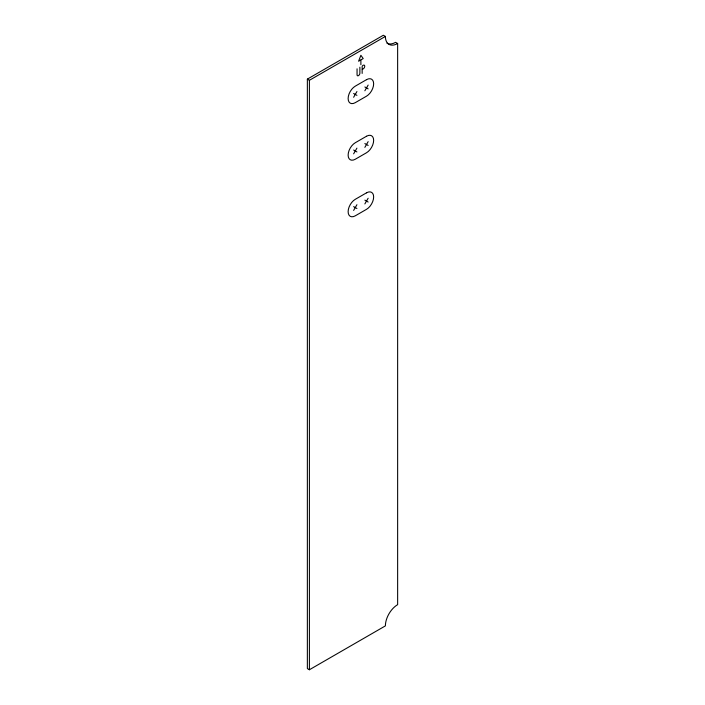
<?xml version="1.0" encoding="UTF-8"?>
<svg xmlns="http://www.w3.org/2000/svg" width="705" height="705" viewBox="0 0 705 705"><rect width="100%" height="100%" fill="white"/><g stroke="black" fill="none" stroke-linecap="round" stroke-linejoin="round"><path stroke-width="1.06" d="M353.628 97.264L356.924 91.553M364.855 90.786L368.151 85.067M353.628 153.84L356.924 148.129M364.855 147.363L368.151 141.652M353.628 210.425L356.924 204.706M364.855 203.939L368.151 198.228M307.362 79.119L383.353 35.25L385.388 36.431A17.325 10.002 -60 0 0 397.638 43.498L397.638 604.661A17.325 10.002 -60 0 0 385.388 625.881L309.398 669.75L307.362 668.569L307.362 79.119L309.398 80.3L385.388 36.431M360.731 60.004L358.581 61.247L360.889 55.29L363.207 58.577L360.889 59.916L360.889 64.719M362.308 69.416L363.154 68.931A2.23 1.287 -60 0 0 364.732 66.208A2.23 1.287 -60 0 0 363.154 65.301L362.916 65.433A1.084 0.626 -60 0 0 362.15 66.764L362.15 73.426M397.638 43.498L395.602 42.326A17.325 10.002 -60 0 1 386.939 43.181M364.855 86.971L368.151 88.883M353.628 93.457L356.924 95.36M364.855 143.556L368.151 145.459M353.628 150.033L356.924 151.936M364.855 200.132L368.151 202.035M353.628 206.618L356.924 208.521M359.876 67.186L359.876 73.179A2 1.154 -60 0 1 358.466 75.629A2 1.154 -60 0 1 357.056 74.809L357.056 68.817M309.398 80.3L309.398 669.75M366.503 79.674L355.276 86.16A10.108 5.834 -60 0 0 348.129 98.533A10.108 5.834 -60 0 0 355.276 102.657L366.503 96.18A10.108 5.834 -60 0 0 373.65 83.798A10.108 5.834 -60 0 0 366.503 79.674M366.503 136.25L355.276 142.736A10.108 5.834 -60 0 0 348.129 155.109A10.108 5.834 -60 0 0 355.276 159.242L366.503 152.756A10.108 5.834 -60 0 0 373.65 140.383A10.108 5.834 -60 0 0 366.503 136.25M366.503 192.835L355.276 199.312A10.108 5.834 -60 0 0 348.129 211.694A10.108 5.834 -60 0 0 355.276 215.818L366.503 209.332A10.108 5.834 -60 0 0 373.65 196.959A10.108 5.834 -60 0 0 366.503 192.835"/></g></svg>
